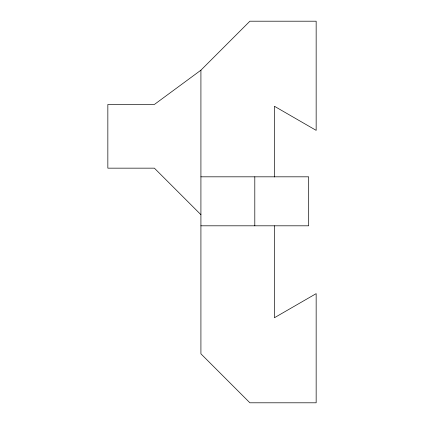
<?xml version="1.0" encoding="UTF-8"?>
<svg xmlns="http://www.w3.org/2000/svg" width="424" height="424" viewBox="0 0 424 424"><rect width="100%" height="100%" fill="white"/><g stroke="black" fill="none" stroke-linecap="round" stroke-linejoin="round"><path stroke-width="0.64" d="M200.918 214.692L154.378 168.158L107.844 168.158L107.844 104.474L154.378 104.474L200.918 70.188L249.9 21.2L316.156 21.2L316.156 130.364L274.397 106.249L274.397 176.972M200.918 176.819L308.688 176.819L308.688 225.807L200.918 225.807M274.397 225.807L274.397 317.751L316.156 293.636L316.156 402.8L249.9 402.8L200.918 353.812L200.918 70.188M254.803 176.819L254.803 225.807"/></g></svg>
